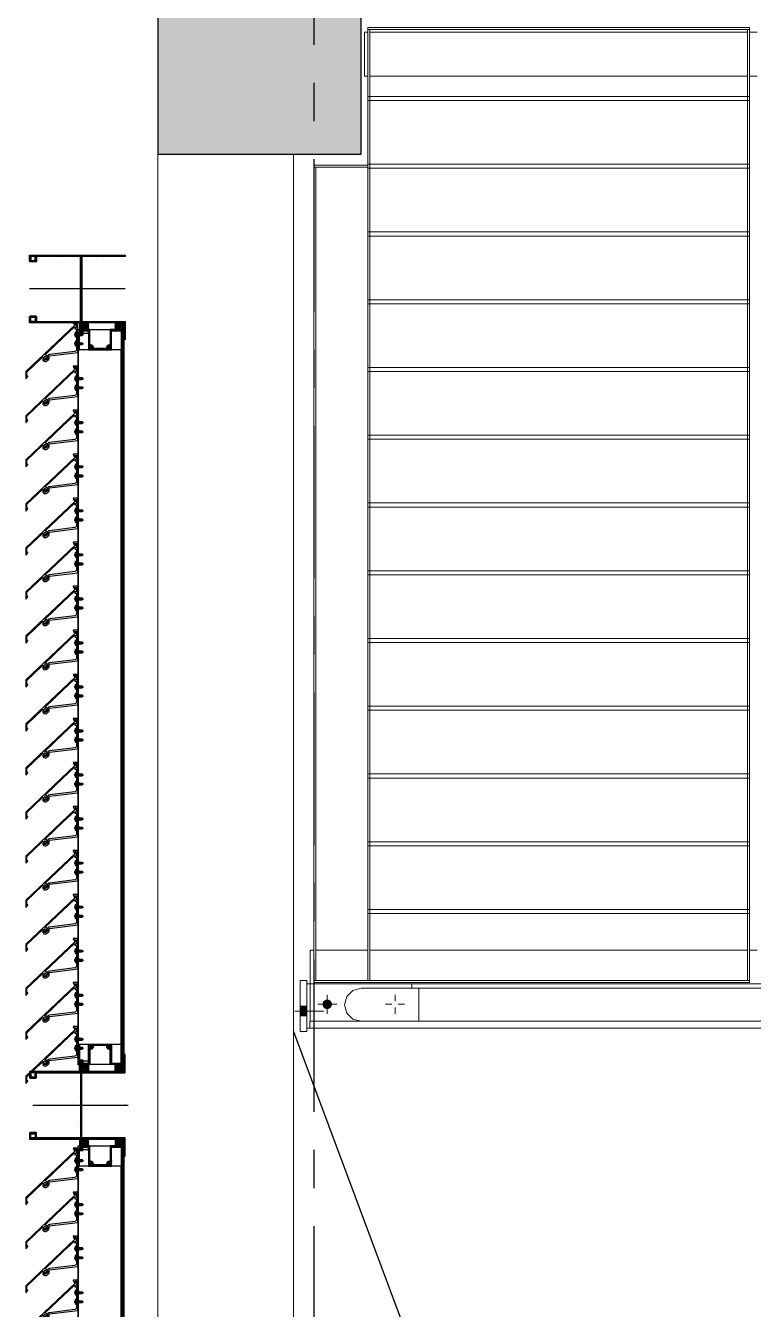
# Model space of a CAD drawing. Header units: millimetres. Extents: x -153298 to 620751, y -313239 to 250031.
# Drawn here: x 83180 to 84253, y 144619 to 146514 of the extents above; entities that cross this region are included whole.
import ezdxf
from ezdxf.enums import TextEntityAlignment as Align

# ---------------------------------------------------------------- set-up
doc = ezdxf.new("R2010")
doc.units = ezdxf.units.MM
for name, pattern in [('CENTER', [2, 1.25, -0.25, 0.25, -0.25]), ('TA_GL_000.90000', [2.475, 0.9, -0.225, 0.225, -0.225, 0.9]), ('XKITLINE00', [0])]:
    doc.linetypes.add(name, pattern=pattern)
for name, color, linetype in [('000 - 0_SYM_DWG_GRIDLINE_MAIN_COLOR_251', 251, 'Continuous'), ('000 - 0_SYM_DWG_SLOPE-SYM_TEXT_COLOR_3', 3, 'Continuous'), ('000 - CONCRETE_COL_HATCH_', 251, 'Continuous'), ('000 - EXISTING_BUILDING_MAIN_COLOR_1', 1, 'Continuous'), ('000 - EXISTING_BUILDING_MAIN_COLOR_251', 251, 'Continuous'), ('000 - EXISTING_BUILDING_SYMBOL_', 251, 'Continuous'), ('000 - EXISTING_COLUMN_CUT_COLOR_5', 5, 'Continuous'), ('000 - EXISTING_CONCRETE_MAIN_COLOR_1', 1, 'Continuous'), ('000 - GRID', 251, 'CENTER'), ('010 - ASPG_ACCESSORIES_MAIN_COLOR_1', 1, 'Continuous'), ('010 - ASPG_EXTR_MAIN_COLOR_2', 2, 'Continuous'), ('010 - ASPG_FASTERN_MAIN_COLOR_1', 1, 'Continuous'), ('010 - ASPG_FASTERN_SUB_COLOR_1', 2, 'Continuous'), ('010 - ASPG_FASTERN_SYMBOL_', 251, 'Continuous'), ('010 - ASPG_FRAMING_CUT_COLOR_4', 4, 'Continuous'), ('010 - ASPG_FRAMING_DEF_SUB', 250, 'Continuous'), ('010 - ASPG_FRAMING_HATCH_', 251, 'Continuous'), ('010 - ASPG_FRAMING_MAIN_COLOR_2', 2, 'Continuous'), ('010 - ASPG_FRAMING_SUB_COLOR_2', 2, 'Continuous'), ('010 - ASPG_FRAMING_WIPEOUT_', 250, 'Continuous'), ('BOLT & SCREW', 251, 'Continuous')]:
    doc.layers.add(name, color=color, linetype=linetype)
doc.layers.add('010 - ASPG_EXTR_DEF_SUB', color=250, linetype='Continuous', plot=False)
doc.layers.add('010 - ASPG_FASTERN_DEF_SUB', color=250, linetype='Continuous', plot=False)
doc.layers.add('12-GRID', color=1, linetype='CENTER', lineweight=13)
doc.layers.add('SCREW', color=8, linetype='Continuous', lineweight=5)
doc.styles.add('ARIAL', font='arial.ttf')
doc.styles.add('TA', font='', dxfattribs={"height": 4.5})
doc.styles.get('TA').set_extended_font_data('Cordia New')
pattern_1 = [(270, (1257419.24324, -520041.6224), (0.65495992507, -1.1344238721), [0.7562825814, -1.5125651628]), (30, (1257419.24324, -520041.6224), (0.65495992936, 1.1344238696), [0.7562825814, -1.5125651628]), (330, (1257419.24324, -520041.6224), (1.30991985442, -2.48e-09), [-1.5125651628, 0.7562825814])]
pattern_2 = [(315, (1257419.4929, -520021.6224), (1.3369313545, 1.3369313545), []), (45, (1257419.4929, -520021.6224), (-1.3369313545, 1.3369313545), [])]
pattern_3 = [(270, (1257419.4425, -520043.9224), (0.65495992507, -1.1344238721), [0.7562825814, -1.5125651628]), (30, (1257419.4425, -520043.9224), (0.65495992936, 1.1344238696), [0.7562825814, -1.5125651628]), (330, (1257419.4425, -520043.9224), (1.30991985442, -2.48e-09), [-1.5125651628, 0.7562825814])]
pattern_4 = [(315, (1257419.1929, -520023.9224), (1.3369313545, 1.3369313545), []), (45, (1257419.1929, -520023.9224), (-1.3369313545, 1.3369313545), [])]

# ---------------------------------------------------------------- blocks, each defined once
blk = doc.blocks.new('*U4769')
at = {"layer": '000 - 0_SYM_DWG_GRIDLINE_MAIN_COLOR_251', "color": 0, "linetype": 'ByBlock', "ltscale": 5}
blk.add_line((20, 0), (-600, 0), dxfattribs=at)
at = {"style": 'TA', "flags": 1}
blk.add_attdef('LOCATION', (6, -6), '', height=4.5, rotation=270, dxfattribs=at)
at = {"layer": '000 - 0_SYM_DWG_SLOPE-SYM_TEXT_COLOR_3', "style": 'ARIAL'}
blk.add_attdef('GRID-HEAD', text='', height=4, rotation=180, dxfattribs=at).set_placement((40, 0), align=Align.MIDDLE_CENTER)
blk = doc.blocks.new('W-1-PP19-ST-ENT1-1_20260610-010700_LOPF_DIMS')
at = {"layer": '000 - GRID', "linetype": 'TA_GL_000.90000', "xscale": 50, "yscale": 50, "zscale": 50, "rotation": 180}
blk.add_blockref('*U4769', (-2180, 4058), dxfattribs=at)
blk = doc.blocks.new('*A837823')
at = {"layer": '000 - EXISTING_BUILDING_MAIN_COLOR_251', "linetype": 'XKITLINE00', "lineweight": 0}
for p, q in [((324.04, 169.728023), (324.04, 169.816023)), ((324.56, 169.728023), (324.56, 169.816023)), ((324.04, 165.248023), (324.04, 169.704023)), ((324.56, 165.248023), (324.56, 169.704023)), ((324.04, 165.184002), (324.04, 165.224023)), ((324.56, 165.184002), (324.56, 165.224023)), ((324.04, 165.184002), (324.56, 165.184002))]:
    blk.add_line(p, q, dxfattribs=at)
blk = doc.blocks.new('*A838824')
at = {"layer": '000 - EXISTING_BUILDING_MAIN_COLOR_1', "linetype": 'XKITLINE00', "lineweight": 0}
for p, q in [((335.331209, 178.383943), (335.331209, 165.823943)), ((335.720009, 165.823943), (335.720009, 178.383943)), ((335.331209, 165.823943), (335.720009, 165.823943))]:
    blk.add_line(p, q, dxfattribs=at)
blk = doc.blocks.new('*A864850')
at = {"layer": '000 - EXISTING_BUILDING_MAIN_COLOR_1', "linetype": 'XKITLINE00', "lineweight": 0}
for p, q in [((335.331209, 165.743943), (335.280009, 165.743943)), ((335.280009, 165.743943), (335.280009, 164.543943)), ((335.280009, 164.543943), (335.720009, 164.543943))]:
    blk.add_line(p, q, dxfattribs=at)
blk = doc.blocks.new('*A865851')
at = {"layer": '000 - EXISTING_BUILDING_MAIN_COLOR_1', "linetype": 'XKITLINE00', "lineweight": 0}
for p, q in [((335.331241, 165.143943), (335.331241, 165.823943)), ((335.720041, 165.823943), (335.331241, 165.823943)), ((335.720041, 165.143943), (335.720041, 165.823943)), ((335.357286, 165.046743), (335.331241, 165.143943)), ((335.720041, 165.143943), (335.693996, 165.046743)), ((335.428441, 164.975588), (335.357286, 165.046743)), ((335.525641, 164.949543), (335.428441, 164.975588)), ((335.622841, 164.975588), (335.525641, 164.949543)), ((335.693996, 165.046743), (335.622841, 164.975588))]:
    blk.add_line(p, q, dxfattribs=at)
blk = doc.blocks.new('*A866852')
at = {"layer": '000 - EXISTING_BUILDING_MAIN_COLOR_1', "linetype": 'XKITLINE00', "lineweight": 0}
for p, q in [((323.984009, 165.224023), (323.984009, 169.728023)), ((323.984009, 169.728023), (324.008009, 169.728023)), ((324.008009, 165.224023), (324.008009, 169.728023)), ((323.984009, 165.224023), (324.008009, 165.224023))]:
    blk.add_line(p, q, dxfattribs=at)
blk = doc.blocks.new('*A869855')
at = {"layer": '000 - EXISTING_BUILDING_MAIN_COLOR_1', "linetype": 'XKITLINE00', "lineweight": 0}
for p, q in [((335.800009, 179.663943), (335.800009, 164.53909)), ((335.720009, 164.53909), (335.720009, 165.143825)), ((335.800009, 164.53909), (335.720009, 164.53909))]:
    blk.add_line(p, q, dxfattribs=at)
blk = doc.blocks.new('*A870856')
at = {"layer": '000 - EXISTING_BUILDING_MAIN_COLOR_1', "linetype": 'XKITLINE00', "lineweight": 0}
for p, q in [((335.240009, 164.584023), (335.240009, 169.728023)), ((335.240009, 169.728023), (335.264009, 169.728023)), ((335.264009, 164.584023), (335.264009, 169.728023)), ((335.240009, 164.584023), (335.264009, 164.584023))]:
    blk.add_line(p, q, dxfattribs=at)
blk = doc.blocks.new('*A987972')
at = {"layer": '000 - EXISTING_BUILDING_MAIN_COLOR_251', "linetype": 'XKITLINE00', "lineweight": 0}
for p, q in [((334.880003, 169.728023), (334.880003, 169.816023)), ((334.880003, 165.248023), (334.880003, 169.704023)), ((334.880003, 164.608023), (334.880003, 165.224023)), ((334.880003, 164.543921), (334.880003, 164.584023)), ((334.880003, 164.543921), (335.280003, 164.543921))]:
    blk.add_line(p, q, dxfattribs=at)
blk = doc.blocks.new('*A10191004')
at = {"layer": '000 - EXISTING_CONCRETE_MAIN_COLOR_1', "linetype": 'XKITLINE00', "lineweight": 0}
for p, q in [((325.48, 164.344025), (373.479977, 164.344025)), ((325.48, 162.744025), (373.479977, 162.744025))]:
    blk.add_line(p, q, dxfattribs=at)
blk = doc.blocks.new('*A10311015')
at = {"layer": '000 - EXISTING_BUILDING_MAIN_COLOR_1', "linetype": 'XKITLINE00', "lineweight": 0}
for p, q in [((335.280003, 165.743943), (335.280003, 171.503943)), ((335.280003, 164.50402), (335.280003, 164.543943)), ((335.800003, 164.50402), (335.800003, 164.53909))]:
    blk.add_line(p, q, dxfattribs=at)
blk = doc.blocks.new('*A10321016')
at = {"layer": '000 - EXISTING_BUILDING_MAIN_COLOR_1', "linetype": 'XKITLINE00', "lineweight": 0}
for p, q in [((325.612009, 165.224037), (325.611999, 164.584)), ((325.636009, 165.224036), (325.612009, 165.224037)), ((325.636009, 165.224036), (325.635999, 164.584)), ((325.635999, 164.584), (325.611999, 164.584))]:
    blk.add_line(p, q, dxfattribs=at)
blk = doc.blocks.new('*A10331017')
at = {"layer": '000 - EXISTING_BUILDING_MAIN_COLOR_251', "linetype": 'XKITLINE00', "lineweight": 0}
for p, q in [((328.000009, 165.224023), (328.000009, 169.728023)), ((328.000009, 169.728023), (328.048009, 169.728023)), ((328.048009, 165.224023), (328.048009, 169.728023)), ((328.000009, 165.224023), (328.048009, 165.224023))]:
    blk.add_line(p, q, dxfattribs=at)
blk = doc.blocks.new('*A10341018')
at = {"layer": '000 - EXISTING_BUILDING_MAIN_COLOR_251', "linetype": 'XKITLINE00', "lineweight": 0}
for p, q in [((327.200009, 165.224023), (327.200009, 169.728023)), ((327.200009, 169.728023), (327.248009, 169.728023)), ((327.248009, 165.224023), (327.248009, 169.728023)), ((327.200009, 165.224023), (327.248009, 165.224023))]:
    blk.add_line(p, q, dxfattribs=at)
blk = doc.blocks.new('*A10351019')
at = {"layer": '000 - EXISTING_BUILDING_MAIN_COLOR_251', "linetype": 'XKITLINE00', "lineweight": 0}
for p, q in [((326.400009, 165.224023), (326.400009, 169.728023)), ((326.400009, 169.728023), (326.448009, 169.728023)), ((326.448009, 165.224023), (326.448009, 169.728023)), ((326.400009, 165.224023), (326.448009, 165.224023))]:
    blk.add_line(p, q, dxfattribs=at)
blk = doc.blocks.new('*A10361020')
at = {"layer": '000 - EXISTING_BUILDING_MAIN_COLOR_251', "linetype": 'XKITLINE00', "lineweight": 0}
for p, q in [((325.600009, 165.224023), (325.600009, 169.728023)), ((325.600009, 169.728023), (325.648009, 169.728023)), ((325.648009, 165.224023), (325.648009, 169.728023)), ((325.600009, 165.224023), (325.648009, 165.224023))]:
    blk.add_line(p, q, dxfattribs=at)
blk = doc.blocks.new('*A10371021')
at = {"layer": '000 - EXISTING_BUILDING_MAIN_COLOR_251', "linetype": 'XKITLINE00', "lineweight": 0}
for p, q in [((324.800009, 165.224023), (324.800009, 169.728023)), ((324.800009, 169.728023), (324.848009, 169.728023)), ((324.848009, 165.224023), (324.848009, 169.728023)), ((324.800009, 165.224023), (324.848009, 165.224023))]:
    blk.add_line(p, q, dxfattribs=at)
blk = doc.blocks.new('*A10381022')
at = {"layer": '000 - EXISTING_BUILDING_MAIN_COLOR_1', "linetype": 'XKITLINE00', "lineweight": 0}
for p, q in [((324.008009, 165.248023), (324.008009, 165.224023)), ((324.008009, 165.248023), (335.240009, 165.248023)), ((324.008009, 165.224023), (335.240009, 165.224023)), ((335.240009, 165.248023), (335.240009, 165.224023))]:
    blk.add_line(p, q, dxfattribs=at)
blk = doc.blocks.new('*A10391023')
at = {"layer": '000 - EXISTING_BUILDING_MAIN_COLOR_1', "linetype": 'XKITLINE00', "lineweight": 0}
for p, q in [((325.636, 164.608023), (325.636, 164.584023)), ((325.636, 164.608023), (335.240009, 164.608023)), ((325.636, 164.584023), (335.240009, 164.584023)), ((335.240009, 164.608023), (335.240009, 164.584023))]:
    blk.add_line(p, q, dxfattribs=at)
blk = doc.blocks.new('*A10401024')
at = {"layer": '000 - EXISTING_BUILDING_MAIN_COLOR_251', "linetype": 'XKITLINE00', "lineweight": 0}
for p, q in [((324.008009, 169.728023), (324.008009, 169.704023)), ((324.008009, 169.728023), (335.240009, 169.728023)), ((324.008009, 169.704023), (335.240009, 169.704023)), ((335.240009, 169.728023), (335.240009, 169.704023))]:
    blk.add_line(p, q, dxfattribs=at)
blk = doc.blocks.new('*A10421026')
at = {"layer": '000 - EXISTING_BUILDING_MAIN_COLOR_251', "linetype": 'XKITLINE00', "lineweight": 0}
for p, q in [((334.400009, 165.224023), (334.400009, 169.728023)), ((334.400009, 169.728023), (334.448009, 169.728023)), ((334.448009, 165.224023), (334.448009, 169.728023)), ((334.400009, 165.224023), (334.448009, 165.224023))]:
    blk.add_line(p, q, dxfattribs=at)
blk = doc.blocks.new('*A10431027')
at = {"layer": '000 - EXISTING_BUILDING_MAIN_COLOR_251', "linetype": 'XKITLINE00', "lineweight": 0}
for p, q in [((333.600009, 165.224023), (333.600009, 169.728023)), ((333.600009, 169.728023), (333.648009, 169.728023)), ((333.648009, 165.224023), (333.648009, 169.728023)), ((333.600009, 165.224023), (333.648009, 165.224023))]:
    blk.add_line(p, q, dxfattribs=at)
blk = doc.blocks.new('*A10441028')
at = {"layer": '000 - EXISTING_BUILDING_MAIN_COLOR_251', "linetype": 'XKITLINE00', "lineweight": 0}
for p, q in [((332.800009, 165.224023), (332.800009, 169.728023)), ((332.800009, 169.728023), (332.848009, 169.728023)), ((332.848009, 165.224023), (332.848009, 169.728023)), ((332.800009, 165.224023), (332.848009, 165.224023))]:
    blk.add_line(p, q, dxfattribs=at)
blk = doc.blocks.new('*A10451029')
at = {"layer": '000 - EXISTING_BUILDING_MAIN_COLOR_251', "linetype": 'XKITLINE00', "lineweight": 0}
for p, q in [((332.000009, 165.224023), (332.000009, 169.728023)), ((332.000009, 169.728023), (332.048009, 169.728023)), ((332.048009, 165.224023), (332.048009, 169.728023)), ((332.000009, 165.224023), (332.048009, 165.224023))]:
    blk.add_line(p, q, dxfattribs=at)
blk = doc.blocks.new('*A10461030')
at = {"layer": '000 - EXISTING_BUILDING_MAIN_COLOR_251', "linetype": 'XKITLINE00', "lineweight": 0}
for p, q in [((331.200009, 165.224023), (331.200009, 169.728023)), ((331.200009, 169.728023), (331.248009, 169.728023)), ((331.248009, 165.224023), (331.248009, 169.728023)), ((331.200009, 165.224023), (331.248009, 165.224023))]:
    blk.add_line(p, q, dxfattribs=at)
blk = doc.blocks.new('*A10471031')
at = {"layer": '000 - EXISTING_BUILDING_MAIN_COLOR_251', "linetype": 'XKITLINE00', "lineweight": 0}
for p, q in [((330.400009, 165.224023), (330.400009, 169.728023)), ((330.400009, 169.728023), (330.448009, 169.728023)), ((330.448009, 165.224023), (330.448009, 169.728023)), ((330.400009, 165.224023), (330.448009, 165.224023))]:
    blk.add_line(p, q, dxfattribs=at)
blk = doc.blocks.new('*A10481032')
at = {"layer": '000 - EXISTING_BUILDING_MAIN_COLOR_251', "linetype": 'XKITLINE00', "lineweight": 0}
for p, q in [((329.600009, 165.224023), (329.600009, 169.728023)), ((329.600009, 169.728023), (329.648009, 169.728023)), ((329.648009, 165.224023), (329.648009, 169.728023)), ((329.600009, 165.224023), (329.648009, 165.224023))]:
    blk.add_line(p, q, dxfattribs=at)
blk = doc.blocks.new('*A10491033')
at = {"layer": '000 - EXISTING_BUILDING_MAIN_COLOR_251', "linetype": 'XKITLINE00', "lineweight": 0}
for p, q in [((328.800009, 165.224023), (328.800009, 169.728023)), ((328.800009, 169.728023), (328.848009, 169.728023)), ((328.848009, 165.224023), (328.848009, 169.728023)), ((328.800009, 165.224023), (328.848009, 165.224023))]:
    blk.add_line(p, q, dxfattribs=at)
blk = doc.blocks.new('*A10501034')
at = {"layer": '000 - EXISTING_BUILDING_MAIN_COLOR_1', "linetype": 'XKITLINE00', "lineweight": 0}
for p, q in [((335.240003, 164.424), (335.240003, 164.50402)), ((335.240003, 164.504), (335.840003, 164.504)), ((335.840003, 164.50402), (335.840003, 164.424)), ((335.240003, 164.42402), (335.240003, 164.424)), ((335.840003, 164.424), (335.240003, 164.424)), ((335.840003, 164.42402), (335.840003, 164.424))]:
    blk.add_line(p, q, dxfattribs=at)
blk = doc.blocks.new('*A10621046')
at = {"layer": '000 - EXISTING_BUILDING_MAIN_COLOR_1'}
blk.add_hatch(color=256, dxfattribs=at).paths.add_polyline_path([(335.509, 164.689), (335.499, 164.692), (335.489, 164.697), (335.48, 164.704), (335.473, 164.713), (335.468, 164.723), (335.465, 164.733), (335.464, 164.744), (335.465, 164.755), (335.468, 164.765), (335.473, 164.775), (335.48, 164.784), (335.489, 164.791), (335.499, 164.796), (335.509, 164.799), (335.52, 164.8), (335.531, 164.799), (335.541, 164.796), (335.551, 164.791), (335.56, 164.784), (335.567, 164.775), (335.572, 164.765), (335.575, 164.755), (335.576, 164.744), (335.575, 164.733), (335.572, 164.723), (335.567, 164.713), (335.56, 164.704), (335.551, 164.697), (335.541, 164.692), (335.531, 164.689), (335.52, 164.688)], flags=17)
at = {"layer": '000 - EXISTING_BUILDING_MAIN_COLOR_1', "linetype": 'XKITLINE00', "lineweight": 0}
for p, q in [((335.408, 165.544), (335.483, 165.544)), ((335.52, 165.656), (335.52, 165.581)), ((335.632, 165.544), (335.557, 165.544)), ((335.52, 165.432), (335.52, 165.507)), ((335.52, 164.856), (335.52, 164.632)), ((335.632, 164.744), (335.408, 164.744))]:
    blk.add_line(p, q, dxfattribs=at)
blk = doc.blocks.new('*A10631047')
at = {"layer": '000 - EXISTING_BUILDING_MAIN_COLOR_1'}
blk.add_hatch(color=256, dxfattribs=at).paths.add_polyline_path([(335.544, 164.424), (335.544, 164.504), (335.656, 164.504), (335.656, 164.424)], flags=17)
blk.add_hatch(color=256, dxfattribs=at).paths.add_polyline_path([(335.544, 164.424), (335.544, 164.504), (335.656, 164.504), (335.656, 164.424)], flags=17)
at = {"layer": '000 - EXISTING_BUILDING_MAIN_COLOR_1', "linetype": 'XKITLINE00', "lineweight": 0}
for p, q in [((335.6, 164.361), (335.6, 164.704)), ((335.6, 164.361), (335.6, 164.704)), ((335.544, 164.424), (335.544, 164.504)), ((335.544, 164.424), (335.544, 164.504)), ((335.656, 164.424), (335.656, 164.504)), ((335.656, 164.424), (335.656, 164.504))]:
    blk.add_line(p, q, dxfattribs=at)
blk = doc.blocks.new('*U4793')
at = {"layer": '000 - CONCRETE_COL_HATCH_'}
h = blk.add_hatch(dxfattribs=at)
h.set_pattern_fill('AR-CONC', color=256, scale=0.5)
h.set_pattern_definition([(50, (-2e-21, 0), (3.5863, -0.31376), [0.375, -4.125]), (355, (-2e-21, 0), (-0.693757, 3.76096), [0.3, -3.3]), (100.4514, (0.299, -0.026), (2.892544, 3.4472), [0.3187, -3.50571]), (46.1842, (-2e-21, 1), (5.336207, -0.827596), [0.5625, -6.1875]), (96.6356, (0.4447, 0.931), (4.67331, 4.87059), [0.47805, -5.25857]), (351.1842, (-2e-21, 1), (4.67331, 4.87059), [0.45, -4.95]), (21, (0.5, 0.75), (2.984535, -2.013094), [0.375, -4.125]), (326, (0.5, 0.75), (1.216577, 3.62575), [0.3, -3.3]), (71.4514, (0.7487, 0.5822), (4.201112, 1.612656), [0.3187, -3.50571]), (37.5, (-2e-21, 0), (0.0607993, 1.6644693), [0, -3.26, 0, -3.35, 0, -3.3125]), (7.5, (-2e-21, 0), (1.315348, 1.972059), [0, -1.91, 0, -3.185, 0, -1.2625]), (327.5, (-1.115, 0), (2.669112, -0.1127744), [0, -1.25, 0, -3.9, 0, -5.175]), (317.5, (-1.615, 0), (2.915931, 0.500525), [0, -1.625, 0, -2.59, 0, -3.675])])
h.paths.add_polyline_path([(-300, -150), (300, -150), (300, 150), (-300, 150)])
blk.add_point((0, 0))
at = {"layer": '000 - EXISTING_COLUMN_CUT_COLOR_5'}
blk.add_lwpolyline([(-300, -150), (300, -150), (300, 150), (-300, 150)], close=True, dxfattribs=at)
blk = doc.blocks.new('W-1-PP19-ST-ENT1-1_20260610-011831_LOPF_ST')
at = {"layer": '000 - EXISTING_BUILDING_SYMBOL_'}
blk.add_line((20945, 4028), (25950, 5898), dxfattribs=at)
at = {"color": 6}
blk.add_blockref('*U4793', (19350, 3978), dxfattribs=at)
at = {"layer": '000 - EXISTING_BUILDING_MAIN_COLOR_1', "lineweight": 0, "xscale": 125, "yscale": 125, "zscale": 125}
for name in ['*A10311015', '*A869855', '*A838824', '*A866852', '*A870856', '*A865851', '*A864850', '*A10621046', '*A10381022', '*A10321016', '*A10391023', '*A10631047', '*A10501034']:
    blk.add_blockref(name, (-21035, -16515), dxfattribs=at)
at = {"layer": '000 - EXISTING_BUILDING_MAIN_COLOR_251', "lineweight": 0, "xscale": 125, "yscale": 125, "zscale": 125}
for name in ['*A987972', '*A837823', '*A10401024', '*A10371021', '*A10361020', '*A10351019', '*A10341018', '*A10331017', '*A10491033', '*A10481032', '*A10471031', '*A10461030', '*A10451029', '*A10441028', '*A10431027', '*A10421026']:
    blk.add_blockref(name, (-21035, -16515), dxfattribs=at)
at = {"layer": '000 - EXISTING_CONCRETE_MAIN_COLOR_1', "lineweight": 0, "xscale": 125, "yscale": 125, "zscale": 125}
blk.add_blockref('*A10191004', (-21035, -16515), dxfattribs=at)
blk = doc.blocks.new('*U6143')
at = {"layer": '12-GRID', "color": 8, "linetype": 'CENTER'}
for p, q in [((0, -6.2), (0, 2.2)), ((-4.2, -2), (4.2, -2))]:
    blk.add_line(p, q, dxfattribs=at)
at = {"layer": 'BOLT & SCREW'}
for p, q in [((-0.6, -1.8), (-1.8, -1.6)), ((-0.6, -2.2), (-1.8, -2.4)), ((-0.5, -1.8), (-0.9, -1.6)), ((-0.5, -2.2), (-0.9, -2.4)), ((-0.2, -1.4), (-0.4, -0.2)), ((-0.2, -1.5), (-0.4, -1.1)), ((-0.2, -2.5), (-0.4, -2.9)), ((-0.2, -2.6), (-0.4, -3.8)), ((0.2, -1.4), (0.4, -0.2)), ((0.2, -1.5), (0.4, -1.1)), ((0.4, -2.9), (0.2, -2.5)), ((0.2, -2.6), (0.4, -3.8)), ((0.5, -1.8), (0.9, -1.6)), ((0.5, -2.2), (0.9, -2.4)), ((0.6, -1.8), (1.8, -1.6)), ((0.6, -2.2), (1.8, -2.4))]:
    blk.add_line(p, q, dxfattribs=at)
for points in [[(-1.8, -1.6), (-0.9, -1.6, 0.414214), (-0.4, -1.1), (-0.4, -0.2), (0.4, -0.2), (0.4, -1.1, 0.414214), (0.9, -1.6), (1.8, -1.6), (1.8, -2.4), (0.9, -2.4, 0.414214), (0.4, -2.9), (0.4, -3.8), (-0.4, -3.8), (-0.4, -2.9, 0.414214), (-0.9, -2.4), (-1.8, -2.4)], [(0.2, -2.5, -0.414214), (0.5, -2.2), (0.6, -2.2), (0.6, -1.8), (0.5, -1.8, -0.414214), (0.2, -1.5), (0.2, -1.4), (-0.2, -1.4), (-0.2, -1.5, -0.414214), (-0.5, -1.8), (-0.6, -1.8), (-0.6, -2.2), (-0.5, -2.2, -0.414214), (-0.2, -2.5), (-0.2, -2.6), (0.2, -2.6)]]:
    blk.add_lwpolyline(points, format="xyb", close=True, dxfattribs=at)
blk.add_circle((0, -2), 3.5, dxfattribs=at)
blk = doc.blocks.new('000_ASPG_TYP_FILES_20260218-010703_FRAME_EXTR_')
at = {"layer": '010 - ASPG_FRAMING_HATCH_'}
h = blk.add_hatch(dxfattribs=at)
h.set_pattern_fill('ANSI32', color=256, scale=0.1, angle=180)
edge = h.paths.add_edge_path()
edge.add_line((2, 16), (2, 2))
edge.add_line((2, 2), (39.7, 2))
edge.add_arc((39.7, 1.7), 0.3, 0, 90, ccw=False)
edge.add_line((40, 1.7), (40, 0.3))
edge.add_arc((39.7, 0.3), 0.3, -90, 0, ccw=False)
edge.add_line((39.7, 0), (0.3, 0))
edge.add_arc((0.3, 0.3), 0.3, 180, 270, ccw=False)
edge.add_line((0, 0.3), (0, 17.7))
edge.add_arc((0.3, 17.7), 0.3, 90, 180, ccw=False)
edge.add_line((0.3, 18), (22.6, 18))
edge.add_arc((22.6, 18.5), 0.5, 270, 380.2095)
edge.add_arc((26.2, 19.8), 3.35, 182.0638, 200.2095, ccw=False)
edge.add_arc((23.6, 19.7), 0.76, 2.0638, 182.0638, ccw=False)
edge.add_arc((26.2, 19.8), 1.83, 182.0638, 447.9362)
edge.add_arc((26.3, 22.4), 0.76, 87.9362, 267.9362, ccw=False)
edge.add_arc((26.2, 19.8), 3.35, 69.7905, 87.9362, ccw=False)
edge.add_arc((27.5, 23.4), 0.5, 249.7905, 360)
edge.add_line((28, 23.4), (28, 26.7))
edge.add_line((28, 26.7), (28.5, 27.2))
edge.add_line((28.5, 27.2), (28, 27.7))
edge.add_line((28, 27.7), (28, 38.6))
edge.add_line((28, 38.6), (28.5, 39.1))
edge.add_line((28.5, 39.1), (28, 39.6))
edge.add_line((28, 39.6), (28, 42.9))
edge.add_arc((27.5, 42.9), 0.5, 0, 110.2095)
edge.add_arc((26.2, 46.5), 3.35, 272.0638, 290.2095, ccw=False)
edge.add_arc((26.3, 43.9), 0.76, 92.0638, 272.0638, ccw=False)
edge.add_arc((26.2, 46.5), 1.83, 272.0638, 537.9362)
edge.add_arc((23.6, 46.6), 0.76, 177.9362, 357.9362, ccw=False)
edge.add_arc((26.2, 46.5), 3.35, 159.7905, 177.9362, ccw=False)
edge.add_arc((22.6, 47.8), 0.5, 339.7905, 450)
edge.add_line((22.6, 48.3), (0.3, 48.3))
edge.add_arc((0.3, 48.6), 0.3, 180, 270, ccw=False)
edge.add_line((0, 48.6), (0, 60))
edge.add_arc((0.3, 60), 0.3, 90, 180, ccw=False)
edge.add_line((0.3, 60.3), (5, 60.3))
edge.add_line((5, 60.3), (5, 65))
edge.add_arc((5.3, 65), 0.3, 90, 180, ccw=False)
edge.add_line((5.3, 65.3), (30, 65.3))
edge.add_line((30, 65.3), (30, 63.6))
edge.add_arc((29.7, 63.6), 0.3, -90, 0, ccw=False)
edge.add_line((29.7, 63.3), (7.3, 63.3))
edge.add_arc((7.3, 63), 0.3, 90, 180)
edge.add_line((7, 63), (7, 58.3))
edge.add_line((7, 58.3), (2.3, 58.3))
edge.add_arc((2.3, 58), 0.3, 90, 180)
edge.add_line((2, 58), (2, 50.6))
edge.add_arc((2.3, 50.6), 0.3, 180, 270)
edge.add_line((2.3, 50.3), (29.7, 50.3))
edge.add_arc((29.7, 50), 0.3, 0, 90, ccw=False)
edge.add_line((30, 50), (30, 26.7))
edge.add_line((30, 26.7), (30, 16.3))
edge.add_arc((29.7, 16.3), 0.3, -90, 0, ccw=False)
edge.add_line((29.7, 16), (2, 16))
at = {"layer": '010 - ASPG_FRAMING_CUT_COLOR_4'}
blk.add_lwpolyline([(2, 16), (2, 2), (39.7, 2, -0.414214), (40, 1.7), (40, 0.3, -0.414214), (39.7, 0), (0.3, 0, -0.414214), (0, 0.3), (0, 17.7, -0.414214), (0.3, 18), (22.6, 18, 0.52173), (23, 18.7, -0.079342), (22.8, 19.7, -1), (24.3, 19.8, 2.296346), (26.2, 21.7, -1), (26.3, 23.2, -0.079342), (27.3, 23, 0.52173), (28, 23.4), (28, 26.7), (28.5, 27.2), (28, 27.7), (28, 38.6), (28.5, 39.1), (28, 39.6), (28, 42.9, 0.52173), (27.3, 43.3, -0.079342), (26.3, 43.1, -1), (26.2, 44.6, 2.296346), (24.3, 46.5, -1), (22.8, 46.6, -0.079342), (23, 47.6, 0.52173), (22.6, 48.3), (0.3, 48.3, -0.414214), (0, 48.6), (0, 60, -0.414214), (0.3, 60.3), (5, 60.3), (5, 65, -0.414214), (5.3, 65.3), (30, 65.3), (30, 63.6, -0.414214), (29.7, 63.3), (7.3, 63.3, 0.414214), (7, 63), (7, 58.3), (2.3, 58.3, 0.414214), (2, 58), (2, 50.6, 0.414214), (2.3, 50.3), (29.7, 50.3, -0.414214), (30, 50), (30, 26.7), (30, 16.3, -0.414214), (29.7, 16)], format="xyb", close=True, dxfattribs=at)
for p in [(26.2, 48.5), (26.2, 21.8)]:
    blk.add_blockref('*U6143', p)
blk = doc.blocks.new('*U6144')
at = {"layer": '010 - ASPG_FRAMING_HATCH_', "transparency": 33554585}
h = blk.add_hatch(dxfattribs=at)
h.set_pattern_fill('ANSI32', color=256, scale=0.25)
edge = h.paths.add_edge_path()
edge.add_line((2, -50), (2, -75))
edge.add_line((2, -75), (0, -75))
edge.add_line((0, -75), (0, -49))
edge.add_arc((1, -49), 1, 90, 180, ccw=False)
edge.add_line((1, -48), (63, -48))
edge.add_arc((63, -47), 1, 270, 360)
edge.add_line((64, -47), (64, 47))
edge.add_arc((63, 47), 1, 0, 90)
edge.add_line((63, 48), (1, 48))
edge.add_arc((1, 49), 1, 180, 270, ccw=False)
edge.add_line((0, 49), (0, 75))
edge.add_line((0, 75), (2, 75))
edge.add_line((2, 75), (2, 50))
edge.add_line((2, 50), (141, 50))
edge.add_line((141, 50), (141, 41))
edge.add_arc((140, 41), 1, 270, 360, ccw=False)
edge.add_line((140, 40), (132, 40))
edge.add_arc((132, 41), 1, 180, 270, ccw=False)
edge.add_line((131, 41), (131, 47))
edge.add_arc((130, 47), 1, 0, 90)
edge.add_line((130, 48), (67, 48))
edge.add_arc((67, 47), 1, 90, 180)
edge.add_line((66, 47), (66, -47))
edge.add_arc((67, -47), 1, 180, 270)
edge.add_line((67, -48), (130, -48))
edge.add_arc((130, -47), 1, 270, 360)
edge.add_line((131, -47), (131, -41))
edge.add_arc((132, -41), 1, 90, 180, ccw=False)
edge.add_line((132, -40), (140, -40))
edge.add_arc((140, -41), 1, 0, 90, ccw=False)
edge.add_line((141, -41), (141, -50))
edge.add_line((141, -50), (2, -50))
h.paths.add_polyline_path([(139, 48), (139, 42), (133, 42), (133, 48)], flags=16)
h.paths.add_polyline_path([(139, -48), (139, -42), (133, -42), (133, -48)], flags=16)
at = {"layer": '010 - ASPG_FRAMING_HATCH_'}
h = blk.add_hatch(dxfattribs=at)
h.set_pattern_fill('ANSI37', color=256, scale=0.595498, angle=-90)
h.set_pattern_definition(pattern_4)
edge = h.paths.add_edge_path()
edge.add_ellipse((11.5, 55), major_axis=(0, -5), ratio=0.644482, start_angle=180, end_angle=360, ccw=False)
edge.add_line((11.5, 60), (2, 60))
edge.add_arc((-7.9, 55), 11.1, -26.7963, 26.7963, ccw=False)
edge.add_line((2, 50), (11.5, 50))
h = blk.add_hatch(dxfattribs=at)
h.set_pattern_fill('HONEY', color=256, scale=0.238199, angle=-90)
h.set_pattern_definition(pattern_3)
edge = h.paths.add_edge_path()
edge.add_ellipse((11.8, 55), major_axis=(0, -5), ratio=0.644482, start_angle=0, end_angle=360, ccw=False)
h = blk.add_hatch(dxfattribs=at)
h.set_pattern_fill('HONEY', color=256, scale=0.238199, angle=-90)
h.set_pattern_definition(pattern_1)
edge = h.paths.add_edge_path()
edge.add_ellipse((57.5, 55), major_axis=(0, -5), ratio=0.644482, start_angle=0, end_angle=360)
h = blk.add_hatch(dxfattribs=at)
h.set_pattern_fill('ANSI37', color=256, scale=0.595498, angle=-90)
h.set_pattern_definition(pattern_2)
edge = h.paths.add_edge_path()
edge.add_ellipse((57.8, 55), major_axis=(0, -5), ratio=0.644482, start_angle=0, end_angle=180)
edge.add_line((57.8, 60), (62, 60))
edge.add_arc((62, 60.3), 0.3, -90, 0)
edge.add_line((62.3, 60.3), (62.3, 61))
edge.add_line((62.3, 61), (61.8, 61.5))
edge.add_line((61.8, 61.5), (62.3, 62))
edge.add_line((62.3, 62), (61.8, 62.5))
edge.add_line((61.8, 62.5), (62.3, 63))
edge.add_line((62.3, 63), (61.8, 63.5))
edge.add_line((61.8, 63.5), (62.3, 64))
edge.add_line((62.3, 64), (62.3, 65))
edge.add_line((62.3, 65), (63.3, 65))
edge.add_line((63.3, 65), (63.8, 65.5))
edge.add_line((63.8, 65.5), (64.3, 65))
edge.add_line((64.3, 65), (64.8, 65.5))
edge.add_line((64.8, 65.5), (65.3, 65))
edge.add_line((65.3, 65), (65.8, 65.5))
edge.add_line((65.8, 65.5), (66.3, 65))
edge.add_line((66.3, 65), (67, 65))
edge.add_arc((67, 65.3), 0.3, -90, 0)
edge.add_line((67.3, 65.3), (67.3, 60))
edge.add_arc((77.2, 55), 11.1, 153.2037, 206.7963)
edge.add_line((67.3, 50), (57.8, 50))
h = blk.add_hatch(dxfattribs=at)
h.set_pattern_fill('ANSI37', color=256, scale=0.595498, angle=-90)
h.set_pattern_definition(pattern_4)
edge = h.paths.add_edge_path()
edge.add_ellipse((11.5, -55), major_axis=(0, 5), ratio=0.644482, start_angle=0, end_angle=180)
edge.add_line((11.5, -60), (2, -60))
edge.add_arc((-7.9, -55), 11.1, 333.2037, 386.7963)
edge.add_line((2, -50), (11.5, -50))
h = blk.add_hatch(dxfattribs=at)
h.set_pattern_fill('HONEY', color=256, scale=0.238199, angle=-90)
h.set_pattern_definition(pattern_3)
edge = h.paths.add_edge_path()
edge.add_ellipse((11.8, -55), major_axis=(0, 5), ratio=0.644482, start_angle=0, end_angle=360)
h = blk.add_hatch(dxfattribs=at)
h.set_pattern_fill('HONEY', color=256, scale=0.238199, angle=-90)
h.set_pattern_definition(pattern_1)
edge = h.paths.add_edge_path()
edge.add_ellipse((57.5, -55), major_axis=(0, 5), ratio=0.644482, start_angle=0, end_angle=360, ccw=False)
h = blk.add_hatch(dxfattribs=at)
h.set_pattern_fill('ANSI37', color=256, scale=0.595498, angle=-90)
h.set_pattern_definition(pattern_2)
edge = h.paths.add_edge_path()
edge.add_ellipse((57.8, -55), major_axis=(0, 5), ratio=0.644482, start_angle=180, end_angle=360, ccw=False)
edge.add_line((57.8, -60), (62, -60))
edge.add_arc((62, -60.3), 0.3, 360, 450, ccw=False)
edge.add_line((62.3, -60.3), (62.3, -61))
edge.add_line((62.3, -61), (61.8, -61.5))
edge.add_line((61.8, -61.5), (62.3, -62))
edge.add_line((62.3, -62), (61.8, -62.5))
edge.add_line((61.8, -62.5), (62.3, -63))
edge.add_line((62.3, -63), (61.8, -63.5))
edge.add_line((61.8, -63.5), (62.3, -64))
edge.add_line((62.3, -64), (62.3, -65))
edge.add_line((62.3, -65), (63.3, -65))
edge.add_line((63.3, -65), (63.8, -65.5))
edge.add_line((63.8, -65.5), (64.3, -65))
edge.add_line((64.3, -65), (64.8, -65.5))
edge.add_line((64.8, -65.5), (65.3, -65))
edge.add_line((65.3, -65), (65.8, -65.5))
edge.add_line((65.8, -65.5), (66.3, -65))
edge.add_line((66.3, -65), (67, -65))
edge.add_arc((67, -65.3), 0.3, 360, 450, ccw=False)
edge.add_line((67.3, -65.3), (67.3, -60))
edge.add_arc((77.2, -55), 11.1, 153.2037, 206.7963, ccw=False)
edge.add_line((67.3, -50), (57.8, -50))
at = {"layer": '010 - ASPG_FASTERN_DEF_SUB'}
blk.add_point((0, 0), dxfattribs=at)
at = {"layer": '010 - ASPG_FRAMING_CUT_COLOR_4'}
blk.add_lwpolyline([(2, -50), (2, -75), (0, -75), (0, -49, -0.414214), (1, -48), (63, -48, 0.414214), (64, -47), (64, 47, 0.414214), (63, 48), (1, 48, -0.414214), (0, 49), (0, 75), (2, 75), (2, 50), (141, 50), (141, 41, -0.414214), (140, 40), (132, 40, -0.414214), (131, 41), (131, 47, 0.414214), (130, 48), (67, 48, 0.414214), (66, 47), (66, -47, 0.414214), (67, -48), (130, -48, 0.414214), (131, -47), (131, -41, -0.414214), (132, -40), (140, -40, -0.414214), (141, -41), (141, -50)], format="xyb", close=True, dxfattribs=at)
for points in [[(139, 48), (139, 42), (133, 42), (133, 48)], [(139, -48), (139, -42), (133, -42), (133, -48)]]:
    blk.add_lwpolyline(points, close=True, dxfattribs=at)
at = {"layer": '010 - ASPG_FRAMING_DEF_SUB', "transparency": 33554508}
blk.add_line((136.5, 0), (-4.5, 0), dxfattribs=at)
at = {"layer": '010 - ASPG_FRAMING_DEF_SUB', "transparency": 33554457}
for points in [[(2, 50), (15, 50), (15, 60), (2, 60)], [(54.3, 50), (67.3, 50), (67.3, 65.5), (54.3, 65.5)], [(2, -50), (15, -50), (15, -60), (2, -60)], [(54.3, -50), (67.3, -50), (67.3, -65.5), (54.3, -65.5)]]:
    blk.add_lwpolyline(points, close=True, dxfattribs=at)
at = {"layer": '010 - ASPG_FRAMING_SUB_COLOR_2'}
for points in [[(11.8, 50), (2, 50, 0.238199), (2, 60), (11.8, 60)], [(57.5, 50), (67.3, 50, -0.238199), (67.3, 60), (67.3, 65.3, -0.414214), (67, 65), (66.3, 65), (65.8, 65.5), (65.3, 65), (64.8, 65.5), (64.3, 65), (63.8, 65.5), (63.3, 65), (62.3, 65), (62.3, 64), (61.8, 63.5), (62.3, 63), (61.8, 62.5), (62.3, 62), (61.8, 61.5), (62.3, 61), (62.3, 60.3, -0.414214), (62, 60), (57.5, 60)], [(11.8, -50), (2, -50, -0.238199), (2, -60), (11.8, -60)], [(57.5, -50), (67.3, -50, 0.238199), (67.3, -60), (67.3, -65.3, 0.414214), (67, -65), (66.3, -65), (65.8, -65.5), (65.3, -65), (64.8, -65.5), (64.3, -65), (63.8, -65.5), (63.3, -65), (62.3, -65), (62.3, -64), (61.8, -63.5), (62.3, -63), (61.8, -62.5), (62.3, -62), (61.8, -61.5), (62.3, -61), (62.3, -60.3, 0.414214), (62, -60), (57.5, -60)]]:
    blk.add_lwpolyline(points, format="xyb", dxfattribs=at)
at = {"layer": '010 - ASPG_FRAMING_SUB_COLOR_2', "extrusion": (0, 0, -1)}
for centre, major_axis in [((11.8, 55), (0, -5)), ((57.5, -55), (0, 5))]:
    blk.add_ellipse(centre, major_axis=major_axis, ratio=0.644482, dxfattribs=at)
at = {"layer": '010 - ASPG_FRAMING_SUB_COLOR_2'}
for centre, major_axis in [((57.5, 55), (0, -5)), ((11.8, -55), (0, 5))]:
    blk.add_ellipse(centre, major_axis=major_axis, ratio=0.644482, dxfattribs=at)
blk = doc.blocks.new('PZG35-9D5')
at = {"layer": '010 - ASPG_FASTERN_SUB_COLOR_1', "color": 8}
for p, q in [((-1.4, 0), (-1.4, -1.1)), ((1.4, 0), (1.4, -0.6)), ((-1.9, -1.4), (1.9, -0.9)), ((-1.9, -1.4), (-1.4, -1.1)), ((-1.9, -1.4), (-1.4, -1.7)), ((-1.9, -2.7), (1.9, -2.2)), ((-1.9, -2.7), (-1.4, -2.4)), ((-1.9, -2.7), (-1.4, -3)), ((-1.9, -4), (-1.4, -3.7)), ((-1.9, -4), (-1, -3.9)), ((-1.9, -4), (-1.4, -4.3)), ((-1.4, -1.1), (1.4, -0.6)), ((-1.4, -1.7), (1.4, -1.2)), ((-1.4, -1.7), (-1.4, -2.4)), ((-1.4, -2.4), (1.4, -1.9)), ((-1.4, -3), (1.4, -2.5)), ((-1.4, -3), (-1.4, -3.7)), ((-1.4, -3.7), (-0.8, -3.6)), ((-1.4, -4.3), (-1.4, -8.1)), ((-1.4, -4.3), (-1.2, -4.3)), ((0, -9.5), (-1.4, -8.1)), ((0, -9.5), (1.4, -8.1)), ((0.6, -3.3), (1.4, -3.2)), ((0.7, -3.7), (1.9, -3.5)), ((0.7, -3.9), (1.4, -3.8)), ((0.7, -4.6), (1.4, -4.5)), ((0.7, -5), (1.9, -4.8)), ((0.7, -5.2), (1.4, -5.1)), ((1.9, -0.9), (1.4, -0.6)), ((1.9, -0.9), (1.4, -1.2)), ((1.4, -1.2), (1.4, -1.9)), ((1.9, -2.2), (1.4, -1.9)), ((1.9, -2.2), (1.4, -2.5)), ((1.4, -2.5), (1.4, -3.2)), ((1.9, -3.5), (1.4, -3.2)), ((1.9, -3.5), (1.4, -3.8)), ((1.4, -3.8), (1.4, -4.5)), ((1.9, -4.8), (1.4, -4.5)), ((1.9, -4.8), (1.4, -5.1)), ((1.4, -5.1), (1.4, -8.1))]:
    blk.add_line(p, q, dxfattribs=at)
blk.add_lwpolyline([(0, -9.5), (0.7, -5.2), (0.7, -3.6, 0.417657), (0.4, -3.3, 0.108102), (-0.8, -3.6), (-1.4, -4.7)], format="xyb", dxfattribs=at)
at = {"layer": '010 - ASPG_FASTERN_SYMBOL_'}
blk.add_line((0, 3.7), (0, -10.5), dxfattribs=at)
blk = doc.blocks.new('*U4841')
at = {"layer": '010 - ASPG_FASTERN_MAIN_COLOR_1'}
blk.add_lwpolyline([(3, 1.8, 0.09906), (0.8, 2.5), (0.8, 2.3), (-0.8, 2.3), (-0.8, 2.5, 0.09906), (-3, 1.8, 0.266588), (-3.5, 1), (-3.5, 0.2, 0.414214), (-3.3, 0), (3.3, 0, 0.414214), (3.5, 0.2), (3.5, 1, 0.266588)], format="xyb", close=True, dxfattribs=at)
at = {"layer": 'SCREW'}
blk.add_blockref('PZG35-9D5', (0, 0), dxfattribs=at)
blk = doc.blocks.new('*U4840')
blk.add_point((0, 0))
at = {"layer": '010 - ASPG_ACCESSORIES_MAIN_COLOR_1'}
blk.add_lwpolyline([(-39.7, -0.6, 0.414214), (-40, -0.9), (-40, -7.4, 0.57735), (-39.7, -7.6), (-36.6, -5.8, 0.767327), (-36.8, -5.3), (-37.9, -5.3, -0.414214), (-38.2, -5), (-38.2, -2.8, -0.414214), (-38, -2.6), (-32.2, -2.6, -0.388879), (-32, -2.8), (-31.8, -4.3, 0.388879), (-31.3, -4.8), (-30.3, -4.8, 0.414214), (-30, -4.5), (-30, -2.9, -0.414214), (-29.7, -2.6), (0.4, -2.6, -0.378969), (3.4, -5.2), (8, -42.5, 0.446593), (11.6, -45.1, -0.489802), (16.1, -48.7), (16.1, -49.4, -0.18248), (15.8, -50, -0.267949), (15.3, -50.2, 1.122115), (15.1, -52.3, 0.405004), (18.1, -49.4), (18.1, -48.7, 0.489805), (11.2, -43.1, -0.446597), (9.9, -42.3), (4.9, -0.8, 0.364176), (4.6, -0.6)], format="xyb", close=True, dxfattribs=at)
at = {"layer": '010 - ASPG_EXTR_DEF_SUB'}
blk.add_point((-40, -0.5), dxfattribs=at)
at = {"layer": '010 - ASPG_EXTR_MAIN_COLOR_2'}
blk.add_lwpolyline([(11.4, -48.2), (11.5, -47.4), (12.2, -47.6), (12.3, -46.8, -0.535538), (14.2, -49.2, 0.991572), (15.7, -49.6, 1.157025), (8.8, -48.8, -0.688558), (8.3, -49), (-17.1, -22.2), (-32.3, -6.1), (-32.3, -2.9, 0.414312), (-32.6, -2.6), (-37.5, -2.6, 0.414116), (-37.8, -2.9), (-37.8, -4.3, 0.414214), (-37.5, -4.6), (-36, -4.6, -0.205895), (-35.8, -4.7), (33.2, -77.5), (43.1, -77.5, 0.668179), (43.4, -77), (40.5, -74.2, 0.668179), (40, -74.4), (40, -76), (33.9, -76), (11.9, -52.8, -0.558354), (12.1, -52, 0.766275), (12, -50.4, -0.438583), (10.7, -48.1)], format="xyb", close=True, dxfattribs=at)
at = {"layer": 'SCREW', "rotation": 180}
for p in [(-21.6, -2.5), (-8.2, -2.5)]:
    blk.add_blockref('*U4841', p, dxfattribs=at)
blk = doc.blocks.new('000_ASPG_TYP_FILES_FRAMING_EXTR_BREAKLINE_TYPE_2')
at = {"layer": '010 - ASPG_FRAMING_HATCH_', "transparency": 33554585}
h = blk.add_hatch(dxfattribs=at)
h.set_pattern_fill('ANSI32', color=256, scale=0.25)
h.paths.add_polyline_path([(131, 91, 0.414214), (132, 90), (140, 90, 0.414214), (141, 91), (141, 100), (2, 100), (2, 125), (0, 125), (0, 99, 0.414214), (1, 98), (63, 98, -0.414214), (64, 97), (64, 3, -0.414214), (63, 2), (0, 2), (0, 0), (141, 0), (141, 9, 0.414214), (140, 10), (132, 10, 0.414214), (131, 9), (131, 3, -0.414214), (130, 2), (67, 2, -0.414214), (66, 3), (66, 97, -0.414214), (67, 98), (130, 98, -0.414214), (131, 97)])
h.paths.add_polyline_path([(133, 92), (133, 98), (139, 98), (139, 92)], flags=16)
h.paths.add_polyline_path([(133, 8), (139, 8), (139, 2), (133, 2)], flags=16)
at = {"layer": '010 - ASPG_FRAMING_HATCH_'}
h = blk.add_hatch(dxfattribs=at)
h.set_pattern_fill('ANSI37', color=256, scale=0.595498, angle=-90)
h.set_pattern_definition([(315, (1257419.4929, -519971.6224), (1.3369313545, 1.3369313545), []), (45, (1257419.4929, -519971.6224), (-1.3369313545, 1.3369313545), [])])
edge = h.paths.add_edge_path()
edge.add_ellipse((57.8, 105), major_axis=(0, -5), ratio=0.644482, start_angle=0, end_angle=180)
edge.add_line((57.8, 110), (62, 110))
edge.add_arc((62, 110.3), 0.3, -90, 0)
edge.add_line((62.3, 110.3), (62.3, 111))
edge.add_line((62.3, 111), (61.8, 111.5))
edge.add_line((61.8, 111.5), (62.3, 112))
edge.add_line((62.3, 112), (61.8, 112.5))
edge.add_line((61.8, 112.5), (62.3, 113))
edge.add_line((62.3, 113), (61.8, 113.5))
edge.add_line((61.8, 113.5), (62.3, 114))
edge.add_line((62.3, 114), (62.3, 115))
edge.add_line((62.3, 115), (63.3, 115))
edge.add_line((63.3, 115), (63.8, 115.5))
edge.add_line((63.8, 115.5), (64.3, 115))
edge.add_line((64.3, 115), (64.8, 115.5))
edge.add_line((64.8, 115.5), (65.3, 115))
edge.add_line((65.3, 115), (65.8, 115.5))
edge.add_line((65.8, 115.5), (66.3, 115))
edge.add_line((66.3, 115), (67, 115))
edge.add_arc((67, 115.3), 0.3, -90, 0)
edge.add_line((67.3, 115.3), (67.3, 110))
edge.add_arc((77.2, 105), 11.1, 153.2037, 206.7963)
edge.add_line((67.3, 100), (57.8, 100))
h = blk.add_hatch(dxfattribs=at)
h.set_pattern_fill('ANSI37', color=256, scale=0.595498, angle=-90)
h.set_pattern_definition([(315, (1257419.1929, -519973.9224), (1.3369313545, 1.3369313545), []), (45, (1257419.1929, -519973.9224), (-1.3369313545, 1.3369313545), [])])
edge = h.paths.add_edge_path()
edge.add_ellipse((11.5, 105), major_axis=(0, -5), ratio=0.644482, start_angle=180, end_angle=360, ccw=False)
edge.add_line((11.5, 110), (2, 110))
edge.add_arc((-7.9, 105), 11.1, -26.7963, 26.7963, ccw=False)
edge.add_line((2, 100), (11.5, 100))
h = blk.add_hatch(dxfattribs=at)
h.set_pattern_fill('HONEY', color=256, scale=0.238199, angle=-90)
h.set_pattern_definition([(270, (1257419.4425, -519993.9224), (0.65495992507, -1.1344238721), [0.7562825814, -1.5125651628]), (30, (1257419.4425, -519993.9224), (0.65495992936, 1.1344238696), [0.7562825814, -1.5125651628]), (330, (1257419.4425, -519993.9224), (1.30991985442, -2.48e-09), [-1.5125651628, 0.7562825814])])
edge = h.paths.add_edge_path()
edge.add_ellipse((11.8, 105), major_axis=(0, -5), ratio=0.644482, start_angle=0, end_angle=360, ccw=False)
h = blk.add_hatch(dxfattribs=at)
h.set_pattern_fill('HONEY', color=256, scale=0.238199, angle=-90)
h.set_pattern_definition([(270, (1257419.24324, -519991.6224), (0.65495992507, -1.1344238721), [0.7562825814, -1.5125651628]), (30, (1257419.24324, -519991.6224), (0.65495992936, 1.1344238696), [0.7562825814, -1.5125651628]), (330, (1257419.24324, -519991.6224), (1.30991985442, -2.48e-09), [-1.5125651628, 0.7562825814])])
edge = h.paths.add_edge_path()
edge.add_ellipse((57.5, 105), major_axis=(0, -5), ratio=0.644482, start_angle=0, end_angle=360)
at = {"layer": '010 - ASPG_FRAMING_CUT_COLOR_4'}
blk.add_lwpolyline([(0, 0), (0, 2), (63, 2, 0.414214), (64, 3), (64, 97, 0.414214), (63, 98), (1, 98, -0.414214), (0, 99), (0, 125), (2, 125), (2, 100), (141, 100), (141, 91, -0.414214), (140, 90), (132, 90, -0.414214), (131, 91), (131, 97, 0.414214), (130, 98), (67, 98, 0.414214), (66, 97), (66, 3, 0.414214), (67, 2), (130, 2, 0.414214), (131, 3), (131, 9, -0.414214), (132, 10), (140, 10, -0.414214), (141, 9), (141, 0)], format="xyb", close=True, dxfattribs=at)
for points in [[(139, 98), (139, 92), (133, 92), (133, 98)], [(139, 2), (139, 8), (133, 8), (133, 2)]]:
    blk.add_lwpolyline(points, close=True, dxfattribs=at)
at = {"layer": '010 - ASPG_FRAMING_DEF_SUB', "transparency": 33554457}
blk.add_line((0, 50), (141, 50), dxfattribs=at)
for points in [[(54.3, 100), (67.3, 100), (67.3, 115.5), (54.3, 115.5)], [(2, 100), (15, 100), (15, 110), (2, 110)]]:
    blk.add_lwpolyline(points, close=True, dxfattribs=at)
at = {"layer": '010 - ASPG_FRAMING_SUB_COLOR_2'}
for points in [[(57.5, 100), (67.3, 100, -0.238199), (67.3, 110), (67.3, 115.3, -0.414214), (67, 115), (66.3, 115), (65.8, 115.5), (65.3, 115), (64.8, 115.5), (64.3, 115), (63.8, 115.5), (63.3, 115), (62.3, 115), (62.3, 114), (61.8, 113.5), (62.3, 113), (61.8, 112.5), (62.3, 112), (61.8, 111.5), (62.3, 111), (62.3, 110.3, -0.414214), (62, 110), (57.5, 110)], [(11.8, 100), (2, 100, 0.238199), (2, 110), (11.8, 110)]]:
    blk.add_lwpolyline(points, format="xyb", dxfattribs=at)
at = {"layer": '010 - ASPG_FRAMING_SUB_COLOR_2', "extrusion": (0, 0, -1)}
blk.add_ellipse((11.8, 105), major_axis=(0, -5), ratio=0.644482, dxfattribs=at)
at = {"layer": '010 - ASPG_FRAMING_SUB_COLOR_2'}
blk.add_ellipse((57.5, 105), major_axis=(0, -5), ratio=0.644482, dxfattribs=at)
blk = doc.blocks.new('*U5687')
blk.add_wipeout([(1145, 4), (60, 4), (60, 69.3), (1145, 69.3)]).dxf.layer = '010 - ASPG_FRAMING_WIPEOUT_'
at = {"color": 1}
blk.add_point((60, 69.5), dxfattribs=at)
at = {"layer": '010 - ASPG_FRAMING_MAIN_COLOR_2'}
blk.add_lwpolyline([(1115, 69.3), (90, 69.3), (90, 6), (1115, 6)], close=True, dxfattribs=at)
at = {"layer": '010 - ASPG_FRAMING_SUB_COLOR_2'}
for points in [[(1145, 4), (60, 4), (60, 69.3), (1145, 69.3)], [(60, 2), (60, 4), (1145, 4), (1145, 2)]]:
    blk.add_lwpolyline(points, close=True, dxfattribs=at)
at = {"transparency": 33554559, "xscale": -1, "rotation": 270}
blk.add_blockref('*U6144', (0, 0), dxfattribs=at)
at = {"color": 1, "rotation": 180}
for p in [(76, 69.3), (141, 69.3), (206, 69.3), (271, 69.3), (336, 69.3), (401, 69.3), (466, 69.3), (531, 69.3), (596, 69.3), (661, 69.3), (726, 69.3), (791, 69.3), (856, 69.3), (921, 69.3), (986, 69.3), (1051, 69.3), (1116, 69.3)]:
    blk.add_blockref('*U4840', p, dxfattribs=at)
at = {"rotation": 89.99999999999999}
blk.add_blockref('000_ASPG_TYP_FILES_FRAMING_EXTR_BREAKLINE_TYPE_2', (1255, 0), dxfattribs=at)
blk.add_blockref('000_ASPG_TYP_FILES_20260218-010703_FRAME_EXTR_', (60, 4))
at = {"xscale": -1}
blk.add_blockref('000_ASPG_TYP_FILES_20260218-010703_FRAME_EXTR_', (1145, 4), dxfattribs=at)
blk = doc.blocks.new('*U5024')
blk.add_wipeout([(1240, 4), (60, 4), (60, 69.3), (1240, 69.3)]).dxf.layer = '010 - ASPG_FRAMING_WIPEOUT_'
at = {"color": 1}
blk.add_point((60, 69.5), dxfattribs=at)
at = {"layer": '010 - ASPG_FRAMING_MAIN_COLOR_2'}
blk.add_lwpolyline([(1210, 69.3), (90, 69.3), (90, 6), (1210, 6)], close=True, dxfattribs=at)
at = {"layer": '010 - ASPG_FRAMING_SUB_COLOR_2'}
for points in [[(1240, 4), (60, 4), (60, 69.3), (1240, 69.3)], [(60, 2), (60, 4), (1240, 4), (1240, 2)]]:
    blk.add_lwpolyline(points, close=True, dxfattribs=at)
at = {"transparency": 33554559, "xscale": -1, "rotation": 270}
for p in [(0, 0), (1300, 0)]:
    blk.add_blockref('*U6144', p, dxfattribs=at)
at = {"color": 1, "rotation": 180}
for p in [(91.8, 69.3), (156.8, 69.3), (221.8, 69.3), (286.8, 69.3), (351.8, 69.3), (416.8, 69.3), (481.8, 69.3), (546.8, 69.3), (611.8, 69.3), (676.8, 69.3), (741.8, 69.3), (806.8, 69.3), (871.8, 69.3), (936.8, 69.3), (1001.8, 69.3), (1066.8, 69.3), (1131.8, 69.3), (1196.8, 69.3)]:
    blk.add_blockref('*U4840', p, dxfattribs=at)
blk.add_blockref('000_ASPG_TYP_FILES_20260218-010703_FRAME_EXTR_', (60, 4))
at = {"xscale": -1}
blk.add_blockref('000_ASPG_TYP_FILES_20260218-010703_FRAME_EXTR_', (1240, 4), dxfattribs=at)
blk = doc.blocks.new('W-1-PP19-SE-0600-61-A_20260329-013712_ASPG_LOWER_LEVEL')
at = {"rotation": 180}
blk.add_blockref('*U5687', (21054, 3780), dxfattribs=at)
blk.add_blockref('*U5024', (22354, 3780), dxfattribs=at)

msp = doc.modelspace()

# ---------------------------------------------------------------- block references
at = {"color": 6, "rotation": 270}
msp.add_blockref('W-1-PP19-ST-ENT1-1_20260610-010700_LOPF_DIMS', (79546.6466, 165974.6174), dxfattribs=at)

# ---------------------------------------------------------------- next in the draw order: block references
msp.add_blockref('W-1-PP19-ST-ENT1-1_20260610-011831_LOPF_ST', (79546.6466, 165974.6174), dxfattribs=at)

# ---------------------------------------------------------------- next in the draw order: block references
msp.add_blockref('W-1-PP19-SE-0600-61-A_20260329-013712_ASPG_LOWER_LEVEL', (79546.6466, 165974.6174), dxfattribs=at)

doc.saveas('drawing.dxf')
